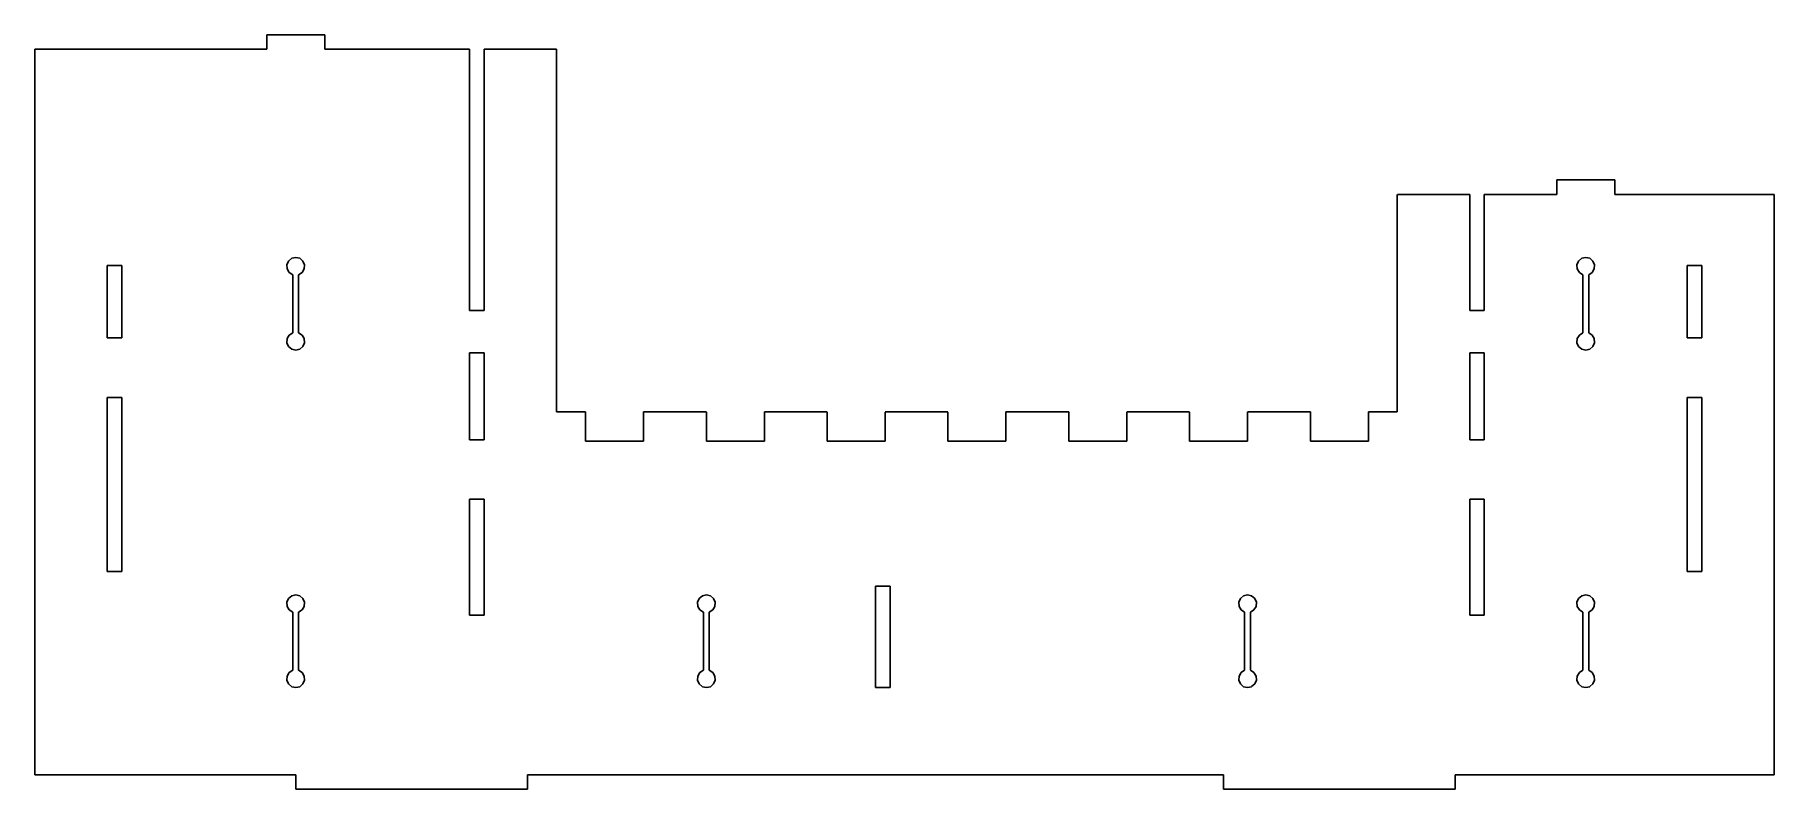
# Model space of a CAD drawing. Header units: millimetres. Extents: x 2954 to 3517, y 1120 to 1364.
import ezdxf

# ---------------------------------------------------------------- set-up
doc = ezdxf.new("R2010")
doc.units = ezdxf.units.MM

msp = doc.modelspace()

# ---------------------------------------------------------------- linework, layer by layer
for p, q in [((3048.23, 1364.1), (3029.48, 1364.1)), ((3029.48, 1364.09), (3029.48, 1359.41)), ((3048.23, 1364.1), (3048.23, 1359.41)), ((2954.48, 1125.04), (2954.48, 1359.41)), ((2954.48, 1359.41), (3029.48, 1359.41)), ((3048.23, 1359.41), (3095.1, 1359.41)), ((3095.1, 1359.41), (3095.1, 1275.04)), ((3099.79, 1275.04), (3099.79, 1359.41)), ((3099.79, 1359.41), (3123.22, 1359.41)), ((3123.23, 1242.23), (3123.23, 1359.41)), ((3446.67, 1312.54), (3446.67, 1317.23)), ((3446.67, 1317.23), (3465.42, 1317.23)), ((3465.42, 1312.54), (3465.42, 1317.21)), ((3395.1, 1312.54), (3395.1, 1242.23)), ((3418.54, 1312.54), (3395.11, 1312.54)), ((3418.54, 1275.04), (3418.54, 1312.54)), ((3446.67, 1312.54), (3423.23, 1312.54)), ((3423.23, 1312.54), (3423.23, 1275.04)), ((3465.42, 1312.54), (3516.98, 1312.54)), ((3516.98, 1312.54), (3516.98, 1125.04)), ((2977.92, 1266.15), (2977.92, 1289.58)), ((2977.92, 1289.58), (2982.6, 1289.58)), ((2982.6, 1289.58), (2982.6, 1266.15)), ((3036.09, 1288.44), (3036, 1289.78)), ((3036.52, 1291.01), (3036.01, 1289.79)), ((3036.78, 1287.29), (3036.09, 1288.44)), ((3037.55, 1291.88), (3036.52, 1291.01)), ((3038.85, 1292.19), (3037.55, 1291.88)), ((3040.16, 1291.88), (3038.85, 1292.19)), ((3041.18, 1291.01), (3040.16, 1291.88)), ((3040.92, 1287.29), (3041.61, 1288.44)), ((3041.7, 1289.78), (3041.18, 1291.01)), ((3041.61, 1288.44), (3041.7, 1289.78)), ((3453.19, 1289.78), (3453.71, 1291.01)), ((3453.28, 1288.44), (3453.19, 1289.78)), ((3453.97, 1287.29), (3453.28, 1288.44)), ((3453.71, 1291.01), (3454.74, 1291.88)), ((3454.74, 1291.88), (3456.04, 1292.19)), ((3456.04, 1292.19), (3457.35, 1291.88)), ((3457.35, 1291.88), (3458.37, 1291.01)), ((3458.8, 1288.44), (3458.11, 1287.29)), ((3458.37, 1291.01), (3458.89, 1289.78)), ((3458.89, 1289.78), (3458.8, 1288.44)), ((3488.85, 1289.58), (3493.54, 1289.58)), ((3488.85, 1266.15), (3488.85, 1289.58)), ((3493.54, 1289.58), (3493.54, 1266.15)), ((3037.92, 1286.57), (3036.78, 1287.29)), ((3037.92, 1267.82), (3037.92, 1286.57)), ((3039.79, 1286.57), (3040.92, 1287.29)), ((3039.79, 1267.82), (3039.79, 1286.57)), ((3455.1, 1286.57), (3453.97, 1287.29)), ((3455.1, 1267.82), (3455.1, 1286.57)), ((3458.11, 1287.29), (3456.98, 1286.57)), ((3456.98, 1286.57), (3456.98, 1267.82)), ((3095.1, 1275.04), (3099.79, 1275.04)), ((3423.23, 1275.04), (3418.54, 1275.04)), ((2982.6, 1266.15), (2977.92, 1266.15)), ((3036, 1264.61), (3036.09, 1265.95)), ((3036.09, 1265.95), (3036.78, 1267.1)), ((3036.78, 1267.1), (3037.91, 1267.82)), ((3039.79, 1267.82), (3040.92, 1267.1)), ((3040.93, 1267.1), (3041.61, 1265.95)), ((3041.61, 1265.95), (3041.7, 1264.61)), ((3453.19, 1264.61), (3453.28, 1265.95)), ((3453.28, 1265.95), (3453.97, 1267.1)), ((3453.97, 1267.1), (3455.1, 1267.82)), ((3456.98, 1267.82), (3458.11, 1267.1)), ((3458.11, 1267.1), (3458.8, 1265.95)), ((3458.8, 1265.95), (3458.89, 1264.61)), ((3493.54, 1266.15), (3488.85, 1266.15)), ((3036.52, 1263.37), (3036, 1264.61)), ((3037.55, 1262.51), (3036.52, 1263.37)), ((3038.85, 1262.19), (3037.55, 1262.51)), ((3040.16, 1262.51), (3038.85, 1262.19)), ((3041.18, 1263.37), (3040.16, 1262.51)), ((3041.7, 1264.61), (3041.18, 1263.37)), ((3095.1, 1261.37), (3099.79, 1261.37)), ((3095.1, 1233.25), (3095.1, 1261.37)), ((3099.79, 1261.37), (3099.79, 1233.25)), ((3418.54, 1233.24), (3418.54, 1261.37)), ((3418.54, 1261.37), (3423.23, 1261.37)), ((3423.23, 1261.37), (3423.23, 1233.24)), ((3453.71, 1263.37), (3453.19, 1264.61)), ((3454.74, 1262.51), (3453.71, 1263.37)), ((3456.04, 1262.19), (3454.74, 1262.51)), ((3457.35, 1262.51), (3456.04, 1262.19)), ((3458.37, 1263.37), (3457.35, 1262.51)), ((3458.89, 1264.61), (3458.37, 1263.37)), ((2982.6, 1246.91), (2977.92, 1246.91)), ((2977.92, 1246.91), (2977.92, 1190.66)), ((2982.6, 1190.66), (2982.6, 1246.91)), ((3488.85, 1246.91), (3488.85, 1190.67)), ((3493.54, 1246.91), (3488.85, 1246.91)), ((3493.54, 1190.66), (3493.54, 1246.91)), ((3132.6, 1242.23), (3123.23, 1242.23)), ((3132.6, 1232.85), (3132.6, 1242.23)), ((3171.66, 1242.23), (3151.35, 1242.23)), ((3151.35, 1242.23), (3151.35, 1232.85)), ((3171.67, 1232.85), (3171.67, 1242.22)), ((3210.73, 1242.23), (3190.42, 1242.23)), ((3190.42, 1242.23), (3190.42, 1232.85)), ((3210.73, 1232.85), (3210.73, 1242.22)), ((3229.48, 1242.23), (3249.79, 1242.23)), ((3229.48, 1232.85), (3229.48, 1242.22)), ((3249.79, 1242.22), (3249.79, 1232.85)), ((3268.54, 1232.85), (3268.54, 1242.23)), ((3268.54, 1242.23), (3288.85, 1242.23)), ((3288.85, 1242.23), (3288.85, 1232.85)), ((3327.91, 1242.23), (3307.6, 1242.23)), ((3307.6, 1232.85), (3307.6, 1242.22)), ((3327.92, 1232.85), (3327.92, 1242.22)), ((3366.98, 1242.23), (3346.67, 1242.23)), ((3346.67, 1232.85), (3346.67, 1242.22)), ((3366.98, 1232.85), (3366.98, 1242.23)), ((3385.73, 1232.85), (3385.73, 1242.23)), ((3395.1, 1242.23), (3385.74, 1242.23)), ((3099.79, 1233.24), (3095.11, 1233.24)), ((3151.35, 1232.85), (3132.6, 1232.85)), ((3190.42, 1232.85), (3171.67, 1232.85)), ((3210.73, 1232.85), (3229.48, 1232.85)), ((3249.79, 1232.85), (3268.54, 1232.85)), ((3288.85, 1232.85), (3307.6, 1232.85)), ((3327.92, 1232.85), (3346.67, 1232.85)), ((3366.98, 1232.85), (3385.73, 1232.85)), ((3423.23, 1233.24), (3418.54, 1233.24)), ((3099.79, 1214.1), (3095.1, 1214.1)), ((3095.1, 1214.1), (3095.1, 1176.6)), ((3099.79, 1176.6), (3099.79, 1214.1)), ((3423.23, 1214.1), (3418.54, 1214.1)), ((3418.54, 1214.1), (3418.54, 1176.6)), ((3423.23, 1176.6), (3423.23, 1214.1)), ((2977.92, 1190.66), (2982.6, 1190.66)), ((3488.86, 1190.66), (3493.54, 1190.66)), ((3036, 1180.75), (3036.52, 1181.98)), ((3036.52, 1181.98), (3037.55, 1182.85)), ((3037.55, 1182.85), (3038.85, 1183.16)), ((3038.85, 1183.16), (3040.16, 1182.85)), ((3040.16, 1182.85), (3041.18, 1181.98)), ((3041.18, 1181.98), (3041.7, 1180.75)), ((3168.81, 1180.75), (3169.34, 1181.98)), ((3169.34, 1181.98), (3170.36, 1182.85)), ((3170.36, 1182.85), (3171.66, 1183.16)), ((3171.67, 1183.16), (3172.97, 1182.85)), ((3172.97, 1182.85), (3174, 1181.98)), ((3174, 1181.98), (3174.52, 1180.75)), ((3231.04, 1185.98), (3226.35, 1185.98)), ((3226.35, 1185.97), (3226.35, 1153.16)), ((3231.04, 1153.16), (3231.04, 1185.97)), ((3343.81, 1180.75), (3344.34, 1181.98)), ((3344.34, 1181.98), (3345.36, 1182.85)), ((3345.36, 1182.85), (3346.67, 1183.16)), ((3346.67, 1183.16), (3347.97, 1182.85)), ((3347.97, 1182.85), (3349, 1181.98)), ((3349, 1181.98), (3349.52, 1180.75)), ((3453.71, 1181.98), (3453.19, 1180.75)), ((3454.74, 1182.85), (3453.71, 1181.98)), ((3456.04, 1183.16), (3454.74, 1182.85)), ((3457.35, 1182.85), (3456.04, 1183.16)), ((3458.37, 1181.98), (3457.35, 1182.85)), ((3458.89, 1180.75), (3458.37, 1181.98)), ((3036.09, 1179.41), (3036, 1180.75)), ((3036.78, 1178.26), (3036.09, 1179.41)), ((3037.92, 1177.54), (3036.78, 1178.26)), ((3037.92, 1158.79), (3037.92, 1177.54)), ((3040.92, 1178.26), (3039.79, 1177.54)), ((3039.79, 1177.54), (3039.79, 1158.79)), ((3041.61, 1179.41), (3040.92, 1178.26)), ((3041.7, 1180.75), (3041.61, 1179.41)), ((3095.1, 1176.6), (3099.79, 1176.6)), ((3168.91, 1179.41), (3168.81, 1180.75)), ((3169.59, 1178.26), (3168.91, 1179.41)), ((3170.73, 1177.54), (3169.59, 1178.26)), ((3170.73, 1158.79), (3170.73, 1177.54)), ((3173.74, 1178.26), (3172.6, 1177.54)), ((3172.6, 1177.54), (3172.6, 1158.79)), ((3174.42, 1179.41), (3173.74, 1178.26)), ((3174.52, 1180.75), (3174.42, 1179.41)), ((3343.91, 1179.41), (3343.81, 1180.75)), ((3344.59, 1178.26), (3343.91, 1179.41)), ((3345.73, 1177.54), (3344.59, 1178.26)), ((3345.73, 1158.79), (3345.73, 1177.54)), ((3348.74, 1178.26), (3347.6, 1177.54)), ((3347.6, 1177.54), (3347.6, 1158.79)), ((3349.42, 1179.41), (3348.74, 1178.26)), ((3349.52, 1180.75), (3349.42, 1179.41)), ((3418.54, 1176.6), (3423.23, 1176.6)), ((3453.19, 1180.75), (3453.28, 1179.41)), ((3453.28, 1179.41), (3453.97, 1178.26)), ((3453.97, 1178.26), (3455.1, 1177.54)), ((3455.1, 1177.54), (3455.1, 1158.79)), ((3456.98, 1177.54), (3458.11, 1178.26)), ((3456.98, 1158.79), (3456.98, 1177.54)), ((3458.11, 1178.26), (3458.8, 1179.41)), ((3458.8, 1179.41), (3458.89, 1180.75)), ((3036.78, 1158.07), (3037.91, 1158.79)), ((3039.79, 1158.79), (3040.92, 1158.07)), ((3169.59, 1158.07), (3170.73, 1158.79)), ((3172.6, 1158.79), (3173.74, 1158.07)), ((3344.59, 1158.07), (3345.73, 1158.79)), ((3347.6, 1158.79), (3348.74, 1158.07)), ((3455.1, 1158.79), (3453.97, 1158.07)), ((3458.11, 1158.07), (3456.98, 1158.79)), ((3036, 1155.58), (3036.09, 1156.92)), ((3036.52, 1154.34), (3036, 1155.58)), ((3036.09, 1156.92), (3036.78, 1158.07)), ((3037.55, 1153.47), (3036.52, 1154.34)), ((3038.85, 1153.16), (3037.55, 1153.47)), ((3040.16, 1153.47), (3038.85, 1153.16)), ((3041.18, 1154.34), (3040.16, 1153.47)), ((3040.92, 1158.07), (3041.61, 1156.92)), ((3041.7, 1155.58), (3041.18, 1154.34)), ((3041.61, 1156.92), (3041.7, 1155.58)), ((3168.81, 1155.58), (3168.91, 1156.92)), ((3169.34, 1154.34), (3168.81, 1155.58)), ((3168.91, 1156.92), (3169.59, 1158.07)), ((3170.36, 1153.47), (3169.34, 1154.34)), ((3171.67, 1153.16), (3170.36, 1153.47)), ((3172.97, 1153.47), (3171.67, 1153.16)), ((3174, 1154.34), (3172.97, 1153.47)), ((3173.74, 1158.07), (3174.42, 1156.92)), ((3174.52, 1155.58), (3174, 1154.34)), ((3174.42, 1156.92), (3174.52, 1155.58)), ((3226.35, 1153.16), (3231.04, 1153.16)), ((3343.81, 1155.58), (3343.91, 1156.92)), ((3344.34, 1154.34), (3343.81, 1155.58)), ((3343.91, 1156.92), (3344.59, 1158.07)), ((3345.36, 1153.47), (3344.34, 1154.34)), ((3346.67, 1153.16), (3345.36, 1153.47)), ((3347.97, 1153.47), (3346.67, 1153.16)), ((3348.99, 1154.34), (3347.97, 1153.48)), ((3348.74, 1158.07), (3349.42, 1156.92)), ((3349.52, 1155.58), (3349, 1154.34)), ((3349.42, 1156.92), (3349.52, 1155.58)), ((3453.28, 1156.92), (3453.19, 1155.58)), ((3453.19, 1155.58), (3453.71, 1154.34)), ((3453.97, 1158.07), (3453.28, 1156.92)), ((3453.71, 1154.34), (3454.74, 1153.47)), ((3454.74, 1153.47), (3456.04, 1153.16)), ((3456.04, 1153.16), (3457.35, 1153.47)), ((3457.35, 1153.48), (3458.37, 1154.34)), ((3458.8, 1156.92), (3458.11, 1158.07)), ((3458.37, 1154.34), (3458.89, 1155.58)), ((3458.89, 1155.58), (3458.8, 1156.92)), ((3038.85, 1125.04), (2954.48, 1125.04)), ((3038.85, 1125.04), (3038.85, 1120.35)), ((3113.85, 1120.35), (3113.85, 1125.03)), ((3338.85, 1125.04), (3113.86, 1125.04)), ((3338.85, 1120.35), (3338.85, 1125.04)), ((3516.98, 1125.04), (3413.85, 1125.04)), ((3413.85, 1125.04), (3413.85, 1120.35)), ((3038.86, 1120.35), (3113.85, 1120.35)), ((3413.85, 1120.35), (3338.85, 1120.35))]:
    msp.add_line(p, q)

doc.saveas('drawing.dxf')
